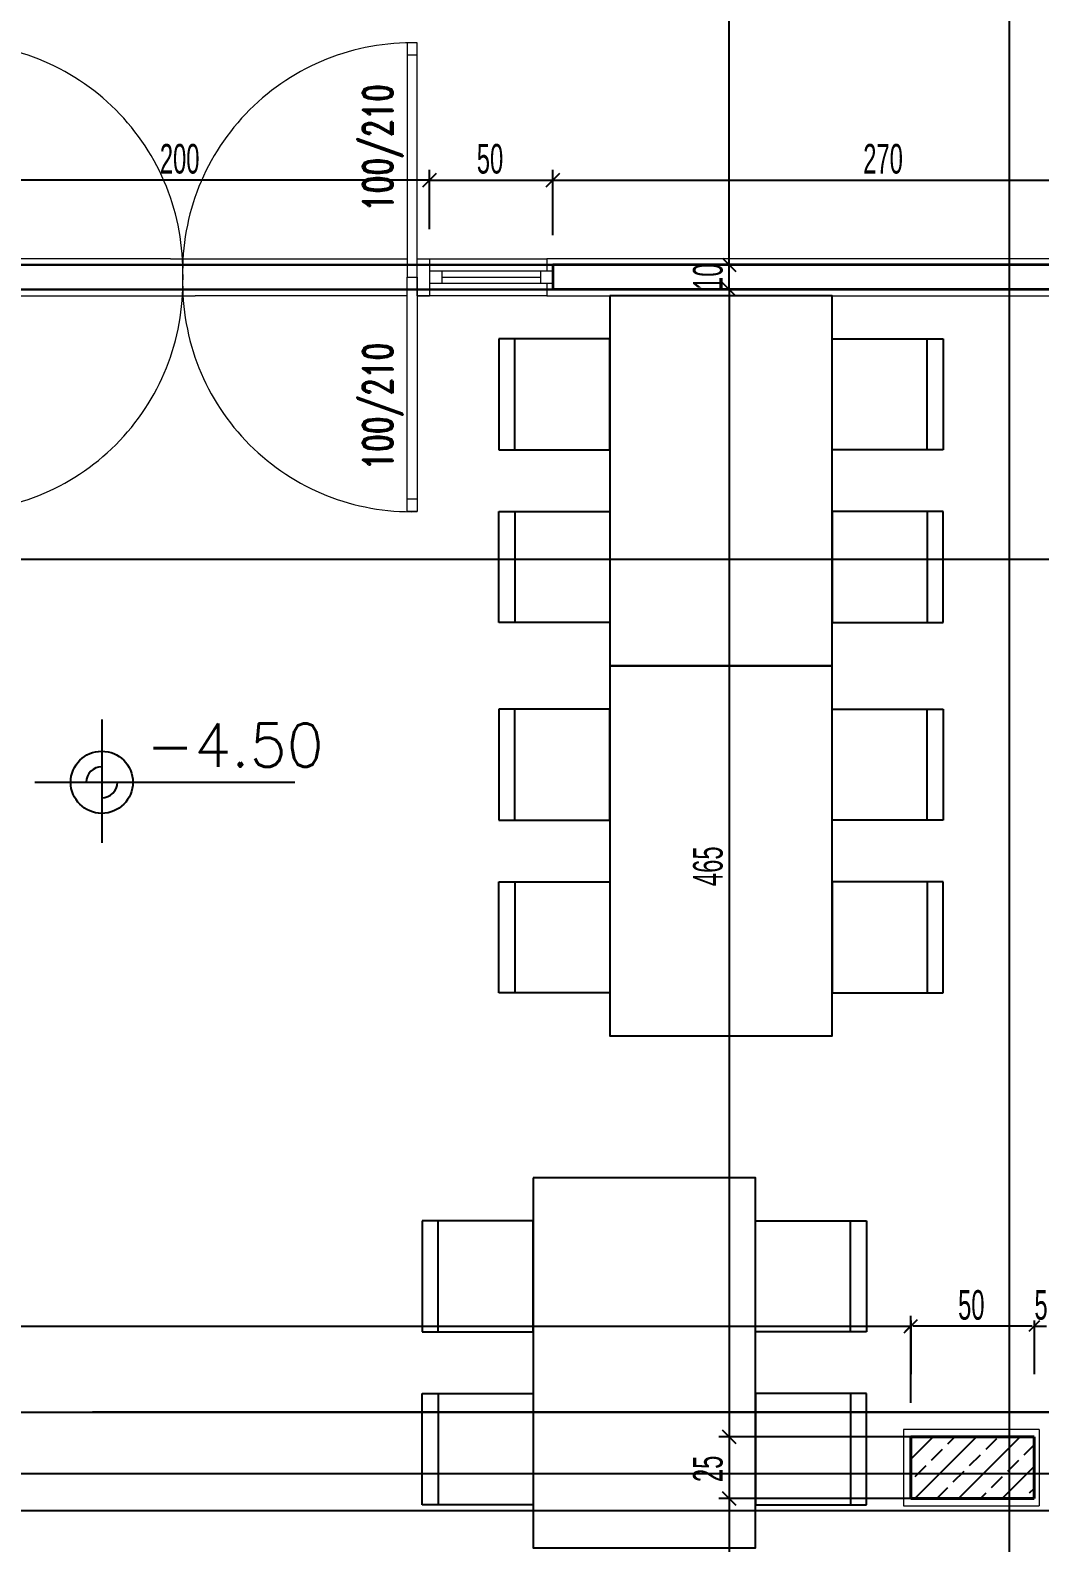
# Model space of a CAD drawing. Header units: inches. Extents: x -7543 to -822, y 102837 to 190349.
# Drawn here: x -836.5007 to -836.4598, y 102836.9112 to 102836.9725 of the extents above; entities that cross this region are included whole.
import ezdxf
from ezdxf.enums import TextEntityAlignment as Align

# ---------------------------------------------------------------- set-up
doc = ezdxf.new("R2010")
doc.units = ezdxf.units.IN
doc.header["$MEASUREMENT"] = 0
doc.linetypes.add('DASHDOTX2', pattern=[2, 1, -0.5, 0, -0.5])
doc.layers.get('Defpoints').update_dxf_attribs({"lineweight": 25})
for name, color, linetype, lineweight in [('AKS', 1, 'Continuous', 25), ('ICOL', 55, 'Continuous', 25), ('KOLON', 2, 'Continuous', 40), ('SIVA', 150, 'Continuous', 15), ('TARAMA', 8, 'Continuous', 25)]:
    doc.layers.add(name, color=color, linetype=linetype, lineweight=lineweight)
for name, color, linetype, lineweight, true_color in [('DUVAR', 7, 'Continuous', 35, 0xfc4642), ('KAPI', 7, 'Continuous', 18, 0xffb360), ('TEFRİŞ', 7, 'Continuous', 25, 0x78462c)]:
    doc.layers.add(name, color=color, linetype=linetype, lineweight=lineweight, true_color=true_color)
doc.styles.add('OLCU', font='tromand.shx', dxfattribs={"width": 0.6, "height": 12})
doc.styles.add('st1', font='romandtw.shx', dxfattribs={"width": 0.7, "height": 40})
doc.styles.add('ÖLÇÜ', font='simplex.shx')

msp = doc.modelspace()

# ---------------------------------------------------------------- linework, layer by layer
at = {"layer": 'AKS', "linetype": 'DASHDOTX2', "ltscale": 10}
for p, q in [((-836.4610718610786, 102836.7988540981), (-836.4610718610786, 102837.0276068509)), ((-836.761077946379, 102836.9164930621), (-836.4305718610788, 102836.9164930621)), ((-836.3421897165874, 102836.9164930621), (-836.4982301355558, 102836.9164930621)), ((-836.3421897165874, 102836.9139930621), (-836.5470718610787, 102836.9139930621)), ((-836.3421897165874, 102836.9124930621), (-836.5470718610787, 102836.9124930621))]:
    msp.add_line(p, q, dxfattribs=at)
at = {"layer": 'Defpoints'}
for p, q in [((-836.4795718610785, 102836.9629935745), (-836.5095718610785, 102836.9629935745)), ((-836.5095718610785, 102836.9619935745), (-836.4795718610785, 102836.9619935745))]:
    msp.add_line(p, q, dxfattribs=at)
at = {"layer": 'Defpoints', "color": 3}
for p, q in [((-836.5095718610785, 102836.9629935745), (-836.4795718610785, 102836.9629935745)), ((-836.4795718610785, 102836.9629935745), (-836.4525718610785, 102836.9629935745)), ((-836.4795718610785, 102836.9619935745), (-836.5095718610785, 102836.9619935745)), ((-836.4565718610785, 102836.9619935745), (-836.4795718610785, 102836.9619935745))]:
    msp.add_line(p, q, dxfattribs=at)
at = {"layer": 'DUVAR'}
for p, q in [((-836.4525718610785, 102836.9629935745), (-836.4795718610785, 102836.9629935745)), ((-836.4795718610785, 102836.9629935745), (-836.4795718610785, 102836.9619935745)), ((-836.4565718610785, 102836.9619935745), (-836.4795718610785, 102836.9619935745))]:
    msp.add_line(p, q, dxfattribs=at)
at = {"layer": 'ICOL'}
for p, q in [((-836.4724310227417, 102836.9629935745), (-836.4724310227417, 102837.0014934503)), ((-836.4843018610785, 102836.966702693), (-836.4848418610785, 102836.966162693)), ((-836.4848418610785, 102836.966162693), (-836.4843018610785, 102836.966702693)), ((-836.4845718610785, 102836.9644435745), (-836.4845718610785, 102836.966852693)), ((-836.4845718610785, 102836.9644435745), (-836.4845718610785, 102836.966852693)), ((-836.4798418610785, 102836.966162693), (-836.4793018610785, 102836.966702693)), ((-836.4793018610785, 102836.966702693), (-836.4798418610785, 102836.966162693)), ((-836.4795718610785, 102836.9641935745), (-836.4795718610785, 102836.966852693)), ((-836.4795718610785, 102836.9641935745), (-836.4795718610785, 102836.966852693)), ((-836.4845718610785, 102836.966432693), (-836.5045718610785, 102836.966432693)), ((-836.4845718610785, 102836.966432693), (-836.4795718610785, 102836.966432693)), ((-836.4795718610785, 102836.966432693), (-836.4525718610786, 102836.966432693)), ((-836.4719254127697, 102836.9629935745), (-836.4728510227417, 102836.9629935745)), ((-836.4727010227417, 102836.9632635745), (-836.4721610227417, 102836.9627235745)), ((-836.4727010227417, 102836.9632635745), (-836.4721610227417, 102836.9627235745)), ((-836.4724310227417, 102836.9629935745), (-836.4724310227417, 102836.9635335745)), ((-836.4724310227417, 102836.9619935745), (-836.4724310227417, 102836.9629935745)), ((-836.4718292822881, 102836.9629935745), (-836.4720110227418, 102836.9629935745)), ((-836.4721610227417, 102836.9617235745), (-836.4727010227417, 102836.9622635745)), ((-836.4721610227417, 102836.9617235745), (-836.4727010227417, 102836.9622635745)), ((-836.4724310227417, 102836.9619935745), (-836.4724310227417, 102836.9614535745)), ((-836.4724310227417, 102836.9619935745), (-836.4724310227417, 102836.9154930621)), ((-836.4718292822881, 102836.9619935745), (-836.4720110227418, 102836.9619935745)), ((-836.4718292822881, 102836.9619935745), (-836.4720110227418, 102836.9619935745)), ((-836.6630718613309, 102836.9510617736), (-836.4565718610786, 102836.9510617736)), ((-836.4978492779111, 102836.9445706204), (-836.4978492779111, 102836.9395688121)), ((-836.5005619282804, 102836.9420236557), (-836.4900295759039, 102836.9420236557)), ((-836.4653418610787, 102836.9197068815), (-836.4648018610787, 102836.9202468815)), ((-836.464851243763, 102836.9201974988), (-836.4652924783944, 102836.9197562642)), ((-836.4650718610787, 102836.9168779623), (-836.4650718610787, 102836.9203968815)), ((-836.4650718610787, 102836.9202108815), (-836.4650718610787, 102836.9180268815)), ((-836.4598512437631, 102836.9201974988), (-836.4602924783944, 102836.9197562642)), ((-836.4598512437631, 102836.9201974988), (-836.4602924783944, 102836.9197562642)), ((-836.4600718610787, 102836.9202108815), (-836.4600718610787, 102836.9180268815)), ((-836.4600718610787, 102836.9202108815), (-836.4600718610787, 102836.9180268815)), ((-836.5440718610787, 102836.9199768815), (-836.4650718610787, 102836.9199768815)), ((-836.4601498610788, 102836.9199768815), (-836.4649938610787, 102836.9199768815)), ((-836.4601498610788, 102836.9199768815), (-836.4602278610787, 102836.9199768815)), ((-836.4600718610787, 102836.9199768815), (-836.4595718610788, 102836.9199768815)), ((-836.4727010227417, 102836.9157630621), (-836.4721610227417, 102836.9152230621)), ((-836.4721610227417, 102836.9152230621), (-836.4727010227417, 102836.9157630621)), ((-836.4607718610787, 102836.9154930621), (-836.4728510227417, 102836.9154930621)), ((-836.4607718610787, 102836.9154930621), (-836.4728510227417, 102836.9154930621)), ((-836.4724310227417, 102836.9154930621), (-836.4724310227417, 102836.9129930621)), ((-836.4607718610787, 102836.9129930621), (-836.4728510227417, 102836.9129930621)), ((-836.4607718610787, 102836.9129930621), (-836.4728510227417, 102836.9129930621)), ((-836.4727010227417, 102836.9132630621), (-836.4721610227417, 102836.9127230621)), ((-836.4721610227417, 102836.9127230621), (-836.4727010227417, 102836.9132630621)), ((-836.4724310227417, 102836.9129930621), (-836.4724310227417, 102836.8919930621))]:
    msp.add_line(p, q, dxfattribs=at)
msp.add_circle((-836.4978492779111, 102836.9420236557), 0.00126, dxfattribs=at)
for radius, start, end in [(0.0006300000000017464, 90, 180), (0.0006299999999959255, 270, 0)]:
    msp.add_arc((-836.4978492779112, 102836.9420236557), radius, start, end, dxfattribs=at)
at = {"layer": 'KAPI'}
for p, q in [((-836.4850718610785, 102836.9719935745), (-836.4854718610785, 102836.9719935745)), ((-836.4854718610785, 102836.9719935745), (-836.4854718610785, 102836.9624935745)), ((-836.4850718610785, 102836.9624935745), (-836.4850718610785, 102836.9719935745)), ((-836.4850718610785, 102836.9714935745), (-836.4854718610785, 102836.9714935745)), ((-836.4950718610785, 102836.9632435745), (-836.5036718610786, 102836.9632435745)), ((-836.4950718610785, 102836.9632435745), (-836.4940718610785, 102836.9632435745)), ((-836.4940718610785, 102836.9632435745), (-836.4854718610785, 102836.9632435745)), ((-836.4854718610785, 102836.9629935745), (-836.4850718610785, 102836.9629935745)), ((-836.4850718610785, 102836.9617435745), (-836.4850718610785, 102836.9632435745)), ((-836.4850718610785, 102836.9632435745), (-836.4845718610785, 102836.9632435745)), ((-836.4845718610785, 102836.9632435745), (-836.4845718610785, 102836.9617435745)), ((-836.4845718610785, 102836.9632435745), (-836.4798218610786, 102836.9632435745)), ((-836.4854718610785, 102836.9624935745), (-836.4850718610785, 102836.9624935745)), ((-836.4854718610785, 102836.9529935745), (-836.4854718610785, 102836.9624935745)), ((-836.4854718610785, 102836.9624935745), (-836.4850718610785, 102836.9624935745)), ((-836.4850718610785, 102836.9624935745), (-836.4850718610785, 102836.9529935745)), ((-836.4795718610785, 102836.9627435745), (-836.4845718610785, 102836.9627435745)), ((-836.4840718610785, 102836.9627435745), (-836.4840718610785, 102836.9622435745)), ((-836.4840718610785, 102836.9624935745), (-836.4800718610785, 102836.9624935745)), ((-836.4800718610785, 102836.9627435745), (-836.4800718610785, 102836.9622435745)), ((-836.5036718610786, 102836.9617435745), (-836.4950718610785, 102836.9617435745)), ((-836.4950718610785, 102836.9617435745), (-836.4940718610785, 102836.9617435745)), ((-836.4854718610785, 102836.9617435745), (-836.4940718610785, 102836.9617435745)), ((-836.4854718610785, 102836.9619935745), (-836.4850718610785, 102836.9619935745)), ((-836.4845718610785, 102836.9617435745), (-836.4850718610785, 102836.9617435745)), ((-836.4850718610785, 102836.9617435745), (-836.4845718610785, 102836.9617435745)), ((-836.4795718610785, 102836.9622435745), (-836.4845718610785, 102836.9622435745)), ((-836.4798218610786, 102836.9617435745), (-836.4845718610785, 102836.9617435745)), ((-836.4850718610785, 102836.9534935745), (-836.4854718610785, 102836.9534935745)), ((-836.4850718610785, 102836.9529935745), (-836.4854718610785, 102836.9529935745))]:
    msp.add_line(p, q, dxfattribs=at)
for centre, radius, start, end in [((-836.5038425875437, 102836.962722848), 0.009273561103816644, 358.5833117699736, 91.41668819081184), ((-836.4853011346133, 102836.962722848), 0.009273561103800086, 88.58331180918816, 181.4166882300264), ((-836.5038425875437, 102836.962264301), 0.009273561103816644, 268.5833118091882, 1.416688230026377), ((-836.4853011346133, 102836.962264301), 0.009273561103800086, 178.5833117699736, 271.4166881908119)]:
    msp.add_arc(centre, radius, start, end, dxfattribs=at)
at = {"layer": 'KOLON'}
for p, q in [((-836.4650718610787, 102836.9129930621), (-836.4650718610787, 102836.9154930621)), ((-836.4650718610787, 102836.9154930621), (-836.4600718610787, 102836.9154930621)), ((-836.4600718610787, 102836.9154930621), (-836.4600718610787, 102836.9129930621)), ((-836.4600718610787, 102836.9129930621), (-836.4650718610787, 102836.9129930621))]:
    msp.add_line(p, q, dxfattribs=at)
at = {"layer": 'SIVA'}
for p, q in [((-836.4525718610786, 102836.9632435745), (-836.4798218610786, 102836.9632435745)), ((-836.4798218610786, 102836.9632435745), (-836.4798218610786, 102836.9627435745)), ((-836.4798218610786, 102836.9622435745), (-836.4798218610786, 102836.9617435745)), ((-836.4798218610786, 102836.9617435745), (-836.4568218610785, 102836.9617435745)), ((-836.4598718610787, 102836.9157930621), (-836.4653718610787, 102836.9157930621)), ((-836.4653718610787, 102836.9157930621), (-836.4653718610787, 102836.9126930621)), ((-836.4598718610787, 102836.9157930621), (-836.4598718610787, 102836.9126930621)), ((-836.4653718610787, 102836.9126930621), (-836.4598718610787, 102836.9126930621))]:
    msp.add_line(p, q, dxfattribs=at)
at = {"layer": 'TARAMA'}
for p, q in [((-836.4650718610787, 102836.914592063), (-836.4641708619336, 102836.9154930621)), ((-836.4650718610787, 102836.9154759464), (-836.4650547454114, 102836.9154930621)), ((-836.4649030949805, 102836.9129930621), (-836.4624030949806, 102836.9154930621)), ((-836.4635698612396, 102836.9152101793), (-836.4632869784584, 102836.9154930621)), ((-836.4631353280275, 102836.9129930621), (-836.4606353280276, 102836.9154930621)), ((-836.4620230651558, 102836.9149892085), (-836.4615811234175, 102836.9154311502)), ((-836.4604762690719, 102836.9147682376), (-836.4600718610787, 102836.9151726456)), ((-836.464232773847, 102836.9145472667), (-836.4637908321088, 102836.9149892085)), ((-836.4626859777632, 102836.9143262959), (-836.4622440360249, 102836.9147682376)), ((-836.4611391816793, 102836.914105325), (-836.460697239941, 102836.9145472667)), ((-836.4648956864544, 102836.9138843541), (-836.4644537447161, 102836.9143262959)), ((-836.4633488903705, 102836.9136633833), (-836.4629069486323, 102836.914105325)), ((-836.4613675610746, 102836.9129930621), (-836.4600718610787, 102836.9142887621)), ((-836.4640118029779, 102836.9130004706), (-836.4635698612396, 102836.9134424124)), ((-836.4618020942867, 102836.9134424124), (-836.4613601525484, 102836.9138843541)), ((-836.4602552982028, 102836.9132214415), (-836.4600718610787, 102836.9134048786)), ((-836.4622514445525, 102836.9129930621), (-836.4620230651558, 102836.9132214415)), ((-836.4604836775995, 102836.9129930621), (-836.4604762690719, 102836.9130004706))]:
    msp.add_line(p, q, dxfattribs=at)
at = {"layer": 'TEFRİŞ'}
for p, q in [((-836.477262032933, 102836.9599935745), (-836.481762032933, 102836.9599935745)), ((-836.481762032933, 102836.9599935745), (-836.481762032933, 102836.9554935745)), ((-836.4811151290078, 102836.9554935745), (-836.4811151290078, 102836.9599935745)), ((-836.477262032933, 102836.9554935745), (-836.477262032933, 102836.9599935745)), ((-836.468262032933, 102836.9554935745), (-836.468262032933, 102836.9599935745)), ((-836.468262032933, 102836.9599935745), (-836.4637620329331, 102836.9599935745)), ((-836.4644089368583, 102836.9554935745), (-836.4644089368583, 102836.9599935745)), ((-836.4637620329331, 102836.9599935745), (-836.4637620329331, 102836.9554935745)), ((-836.481762032933, 102836.9554935745), (-836.477262032933, 102836.9554935745)), ((-836.4637620329331, 102836.9554935745), (-836.468262032933, 102836.9554935745)), ((-836.481762032933, 102836.9529935745), (-836.477262032933, 102836.9529935745)), ((-836.481762032933, 102836.9484935745), (-836.481762032933, 102836.9529935745)), ((-836.4811151290078, 102836.9529935745), (-836.4811151290078, 102836.9484935745)), ((-836.477262032933, 102836.9529935745), (-836.477262032933, 102836.9484935745)), ((-836.4637620329331, 102836.9529935745), (-836.468262032933, 102836.9529935745)), ((-836.468262032933, 102836.9529935745), (-836.468262032933, 102836.9484935745)), ((-836.4644089368583, 102836.9529935745), (-836.4644089368583, 102836.9484935745)), ((-836.4637620329331, 102836.9484935745), (-836.4637620329331, 102836.9529935745)), ((-836.477262032933, 102836.9484935745), (-836.481762032933, 102836.9484935745)), ((-836.468262032933, 102836.9484935745), (-836.4637620329331, 102836.9484935745)), ((-836.477262032933, 102836.9449935745), (-836.481762032933, 102836.9449935745)), ((-836.481762032933, 102836.9449935745), (-836.481762032933, 102836.9404935745)), ((-836.4811151290078, 102836.9404935745), (-836.4811151290078, 102836.9449935745)), ((-836.477262032933, 102836.9404935745), (-836.477262032933, 102836.9449935745)), ((-836.468262032933, 102836.9404935745), (-836.468262032933, 102836.9449935745)), ((-836.468262032933, 102836.9449935745), (-836.4637620329331, 102836.9449935745)), ((-836.4644089368583, 102836.9404935745), (-836.4644089368583, 102836.9449935745)), ((-836.4637620329331, 102836.9449935745), (-836.4637620329331, 102836.9404935745)), ((-836.481762032933, 102836.9404935745), (-836.477262032933, 102836.9404935745)), ((-836.4637620329331, 102836.9404935745), (-836.468262032933, 102836.9404935745)), ((-836.481762032933, 102836.9379935745), (-836.477262032933, 102836.9379935745)), ((-836.481762032933, 102836.9334935745), (-836.481762032933, 102836.9379935745)), ((-836.4811151290078, 102836.9379935745), (-836.4811151290078, 102836.9334935745)), ((-836.477262032933, 102836.9379935745), (-836.477262032933, 102836.9334935745)), ((-836.4637620329331, 102836.9379935745), (-836.468262032933, 102836.9379935745)), ((-836.468262032933, 102836.9379935745), (-836.468262032933, 102836.9334935745)), ((-836.4644089368583, 102836.9379935745), (-836.4644089368583, 102836.9334935745)), ((-836.4637620329331, 102836.9334935745), (-836.4637620329331, 102836.9379935745)), ((-836.477262032933, 102836.9334935745), (-836.481762032933, 102836.9334935745)), ((-836.468262032933, 102836.9334935745), (-836.4637620329331, 102836.9334935745)), ((-836.4803696873402, 102836.9242435745), (-836.4848696873402, 102836.9242435745)), ((-836.4848696873402, 102836.9242435745), (-836.4848696873402, 102836.9197435745)), ((-836.4842227834149, 102836.9197435745), (-836.4842227834149, 102836.9242435745)), ((-836.4803696873402, 102836.9197435745), (-836.4803696873402, 102836.9242435745)), ((-836.4713696873401, 102836.9197435745), (-836.4713696873401, 102836.9242435745)), ((-836.4713696873401, 102836.9242435745), (-836.4668696873401, 102836.9242435745)), ((-836.4675165912654, 102836.9197435745), (-836.4675165912654, 102836.9242435745)), ((-836.4668696873401, 102836.9242435745), (-836.4668696873401, 102836.9197435745)), ((-836.4848696873402, 102836.9197435745), (-836.4803696873402, 102836.9197435745)), ((-836.4668696873401, 102836.9197435745), (-836.4713696873401, 102836.9197435745)), ((-836.4848696873402, 102836.9172435745), (-836.4803696873402, 102836.9172435745)), ((-836.4848696873402, 102836.9127435745), (-836.4848696873402, 102836.9172435745)), ((-836.4842227834149, 102836.9172435745), (-836.4842227834149, 102836.9127435745)), ((-836.4803696873402, 102836.9172435745), (-836.4803696873402, 102836.9127435745)), ((-836.4668696873401, 102836.9172435745), (-836.4713696873401, 102836.9172435745)), ((-836.4713696873401, 102836.9172435745), (-836.4713696873401, 102836.9127435745)), ((-836.4675165912654, 102836.9172435745), (-836.4675165912654, 102836.9127435745)), ((-836.4668696873401, 102836.9127435745), (-836.4668696873401, 102836.9172435745)), ((-836.4803696873402, 102836.9127435745), (-836.4848696873402, 102836.9127435745)), ((-836.4713696873401, 102836.9127435745), (-836.4668696873401, 102836.9127435745))]:
    msp.add_line(p, q, dxfattribs=at)
for points in [[(-836.477262032933, 102836.9617435745), (-836.477262032933, 102836.9467435745), (-836.468262032933, 102836.9467435745), (-836.468262032933, 102836.9617435745), (-836.477262032933, 102836.9617435745)], [(-836.477262032933, 102836.9467435745), (-836.477262032933, 102836.9317435745), (-836.468262032933, 102836.9317435745), (-836.468262032933, 102836.9467435745), (-836.477262032933, 102836.9467435745)], [(-836.4803696873402, 102836.9259935745), (-836.4803696873402, 102836.9109935745), (-836.4713696873401, 102836.9109935745), (-836.4713696873401, 102836.9259935745), (-836.4803696873402, 102836.9259935745)]]:
    msp.add_lwpolyline(points, dxfattribs=at)

# ---------------------------------------------------------------- texts
at = {"layer": 'ICOL', "style": 'OLCU', "width": 0.6}
for s, p in [('200', (-836.4954975753642, 102836.966696693)), ('50', (-836.4826547182214, 102836.966696693)), ('270', (-836.4669975753643, 102836.966696693)), ('50', (-836.4631547182216, 102836.9202408815)), ('5', (-836.4600618610788, 102836.9202408815))]:
    msp.add_text(s, height=0.0012, dxfattribs=at).set_placement(p)
for s, p in [('10', (-836.4726950227417, 102836.9619792888)), ('465', (-836.4726950227417, 102836.937817604)), ('25', (-836.4726950227417, 102836.913660205))]:
    msp.add_text(s, height=0.0012, rotation=90, dxfattribs=at).set_placement(p)
at = {"layer": 'ICOL', "style": 'ÖLÇÜ'}
msp.add_attdef('-4.50', text='%%p0.00', height=0.00175, dxfattribs=at).set_placement((-836.4924580016741, 102836.9426558186), align=Align.CENTER)
at = {"layer": 'KAPI', "style": 'st1', "width": 0.7}
for p in [(-836.486066188061, 102836.9651735962), (-836.486066188061, 102836.9546935528)]:
    msp.add_text('100/210', height=0.0012, rotation=90, dxfattribs=at).set_placement(p)

doc.saveas('drawing.dxf')
